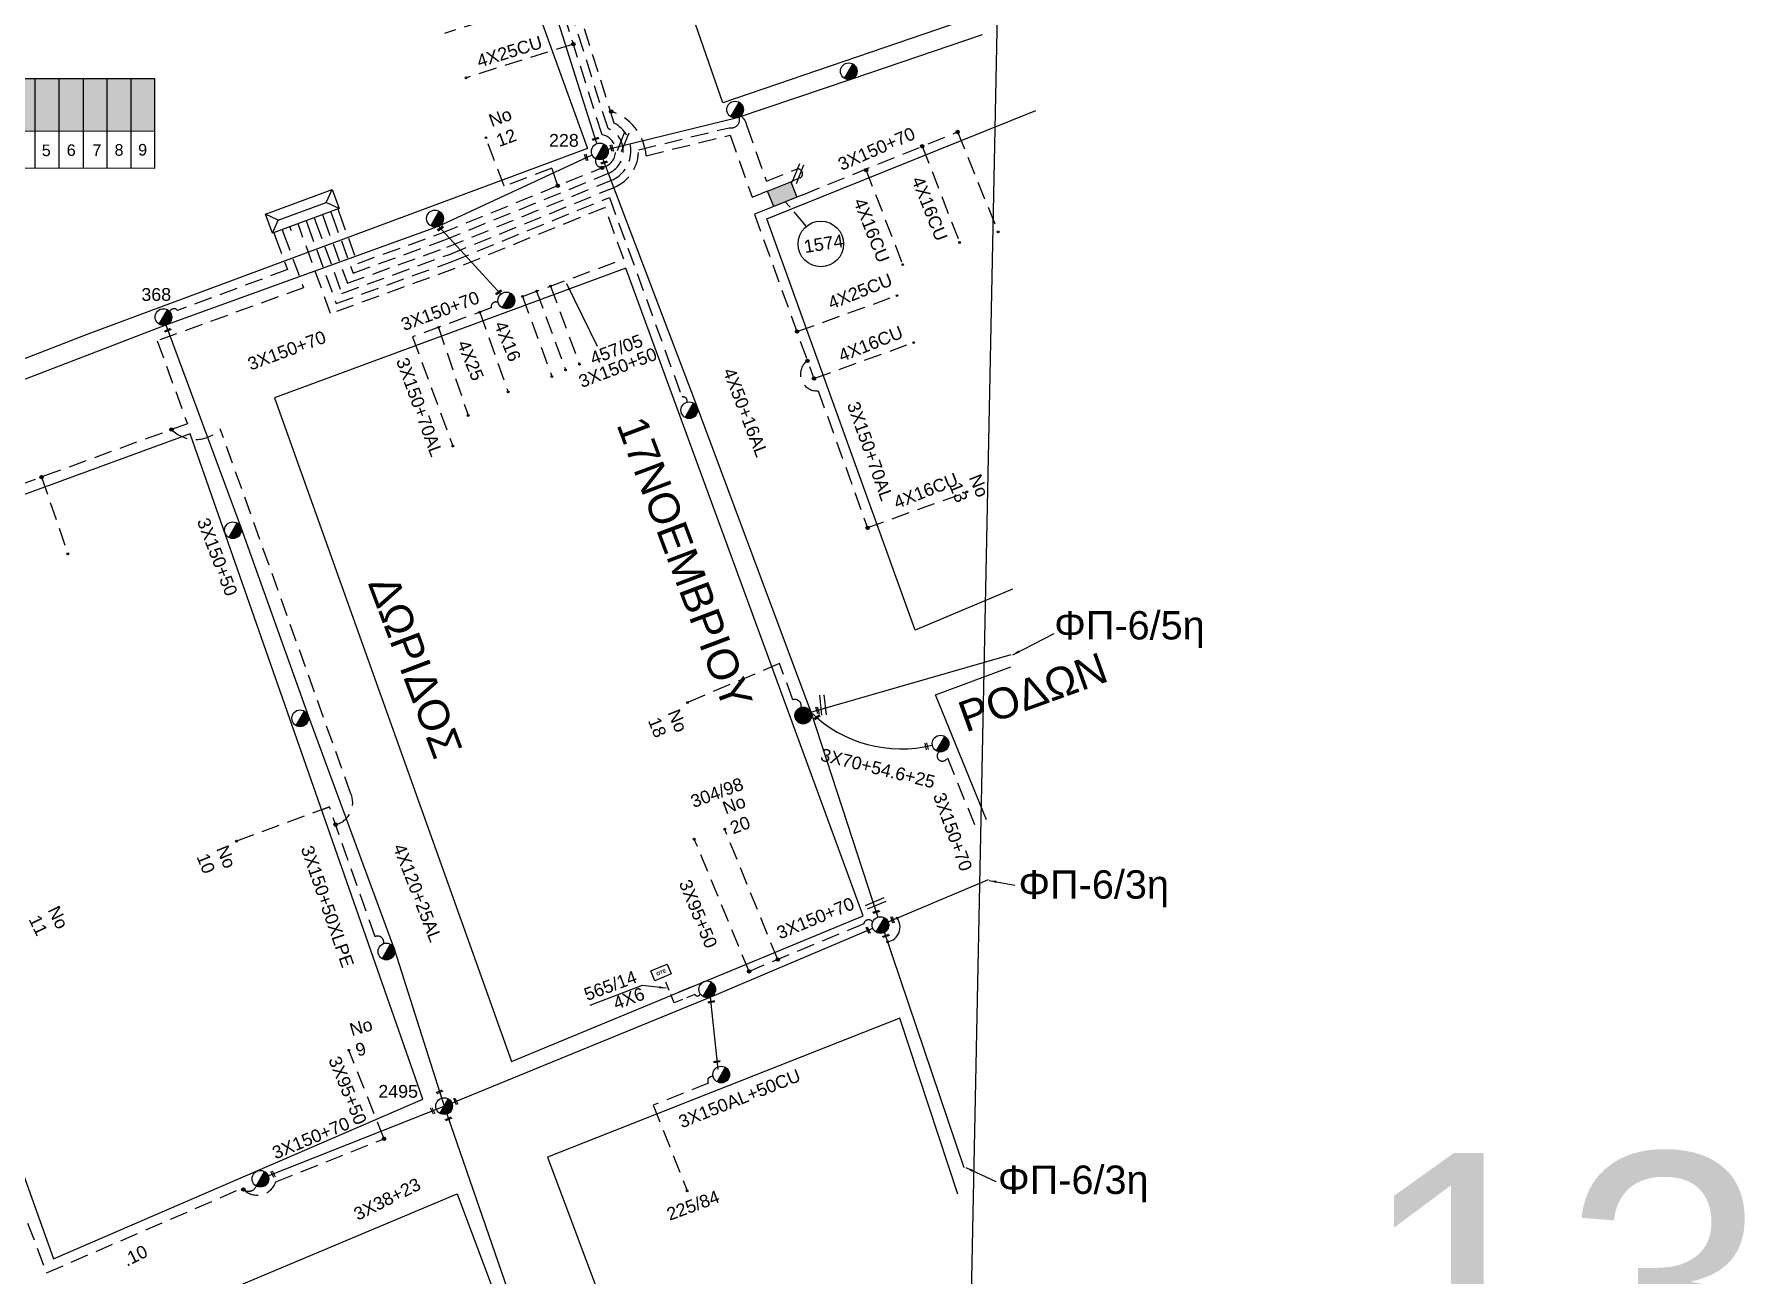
# Model space of a CAD drawing. Header units: millimetres. Extents: x 1421 to 13344, y 800 to 1949.
# Drawn here: x 12706.8 to 12949, y 1415.2 to 1590.1 of the extents above; entities that cross this region are included whole.
import ezdxf

# ---------------------------------------------------------------- set-up
doc = ezdxf.new("R2010")
doc.units = ezdxf.units.MM
doc.linetypes.add('DASHED', pattern=[19.05, 12.7, -6.35])
for name, color, linetype in [('Link Box 4 Διευθύνσεων', 7, 'Continuous'), ('Pillar OTE', 7, 'Continuous'), ('Άγνωστα', 7, 'Continuous'), ('Γυμνά εναέρια ΧΤ (3Φ)   4x16CU', 7, 'Continuous'), ('Γυμνά εναέρια ΧΤ και ΦΟΠ (3Φ)   4x50+16AL', 7, 'Continuous'), ('Εναέρια παροχή ΧΤ 4x16', 7, 'SYN_LINE'), ('Εναέρια παροχή ΧΤ 4x25', 7, 'SYN_LINE'), ('Επιγραφές - Σχήματα', 7, 'Continuous'), ('Καλωδια ΧΤ  3X95+50', 7, 'Continuous'), ('Καλώδια ΧΤ   3x150+50CU', 7, 'DASHED'), ('Καλώδια ΧΤ   3x150+70AL', 7, 'DASHED'), ('Καλώδια ΧΤ   3x150AL+50CU', 7, 'DASHED'), ('Μηχανική τομή', 7, 'Continuous'), ('Στύλος Ξύλινος', 7, 'Continuous'), ('Στύλος Ξύλινος @ 1', 7, 'Continuous'), ('Στύλος ΦΜ', 7, 'Continuous'), ('Στύλος ΦΜ @ 1', 7, 'Continuous'), ('Συνδέσεις', 7, 'Continuous'), ('Συνεστραμμένα ΧΤ   3x70+54.6+25 AL', 7, 'SYN_LINE'), ('Συνεστραμμένα ΧΤ   4x120+25 AL', 7, 'SYN_LINE'), ('Τομή', 7, 'Continuous'), ('Υποσταθμός πόλεως', 7, 'Continuous'), ('Υπόβαθρο ΔΕΗ', 7, 'Continuous'), ('Υπόγεια Καλώδια Δικτύου ΧΤ   .10', 7, 'DASHED'), ('Υπόγεια καλώδια Παροχών ΧΤ   .10', 7, 'DASHED'), ('Υπόγεια καλώδια Παροχών ΧΤ   4x16AL', 7, 'DASHED'), ('Υπόγεια καλώδια Παροχών ΧΤ   4x6', 7, 'DASHED')]:
    doc.layers.add(name, color=color, linetype=linetype)
doc.styles.add('arial', font='ARIAL.TTF')
doc.styles.get("Standard").update_dxf_attribs({"font": 'ARIAL.TTF'})
doc.linetypes.add('SYN_LINE', pattern='A,0.5,-0.0001,["/\\/\\/\\/",Standard,S=0.1,R=0,X=0,Y=-0.05],-0.25', length=0.7501)
doc.dimstyles.new('ISO-25', dxfattribs={"dimtxt": 2.5, "dimasz": 2.5, "dimexe": 1.25, "dimexo": 0.625, "dimtad": 1, "dimtxsty": 'Standard', "dimcen": 2.5, "dimadec": 0, "dimazin": 0, "dimtfac": 1, "dimtmove": 0, "dimatfit": 3, "dimfxl": 1, "dimarcsym": 0})

# ---------------------------------------------------------------- blocks, each defined once
blk = doc.blocks.new('ΥΠΑΡΧΩΝ ΤΣΙΜΕΝΤΕΝΙΟΣ ΣΤΥΛΟΣ')
at = {"layer": 'Στύλος ΦΜ'}
blk.add_hatch(color=7, dxfattribs=at).paths.add_polyline_path([(-1.29, -2.28, 0.574793), (2.62, 0, 0.268822), (1.3, 2.27)])
at = {"layer": 'Στύλος ΦΜ', "color": 7}
blk.add_line((-1.29, -2.28), (1.3, 2.27), dxfattribs=at)
blk.add_circle((0, 0), 2.62, dxfattribs=at)
at = {"layer": 'Στύλος ΦΜ', "flags": 4}
for tag, p in [('ΑΡΙΘΜΟΣ', (-4.68, 8.05)), ('ΤΥΠΟΣ', (-4.91, 3.03))]:
    blk.add_attdef(tag, p, '', height=4, dxfattribs=at)
blk = doc.blocks.new('ΥΠΟΣΤΑΘΜΟΣ ΠΟΛΕΩΣ 9 ΑΝΑΧΩΡΗΣΕΩΝ')
at = {"layer": 'Υποσταθμός πόλεως', "ltscale": 40}
for p, q in [((-9.63, -2.82), (-9.63, -4)), ((-7.12, -2.82), (-7.12, -4)), ((-4.84, -2.82), (-4.84, -4)), ((-2.36, -2.82), (-2.36, -4)), ((0.09, -2.82), (0.09, -4)), ((2.55, -2.82), (2.55, -4)), ((5.02, -2.82), (5.02, -4)), ((7.48, -2.82), (7.48, -4)), ((9.61, -2.82), (9.61, -4))]:
    blk.add_line(p, q, dxfattribs=at)
blk.add_lwpolyline([(-10.02, 2.82), (10.02, 2.82), (10.02, -2.82), (-10.02, -2.82)], close=True, dxfattribs=at)
for points in [[(-7.21, 0), (-10.02, 2.82)], [(-10.02, -2.82), (-7.21, 0)], [(-7.21, 0), (7.21, 0)], [(7.21, 0), (10.02, 2.82)], [(10.02, -2.82), (7.21, 0)]]:
    blk.add_lwpolyline(points, dxfattribs=at)
at = {"layer": 'Υποσταθμός πόλεως', "linetype": 'SYN_LINE', "ltscale": 40, "flags": 1}
for tag, p in [('ΜΕΤΑΣΧΗΜΑΤΙΣΜΟΣ', (10.79, 1.71)), ('ΙΣΧΥΣ', (10.77, -1.08)), ('ΑΡΙΘΜΟΣ', (10.89, -3.8))]:
    blk.add_attdef(tag, p, '', height=1.8, dxfattribs=at)
blk = doc.blocks.new('_ΣΥΝΔΕΣΗ')
at = {"layer": 'Συνδέσεις', "linetype": 'SYN_LINE', "ltscale": 40}
blk.add_hatch(color=256, dxfattribs=at).paths.add_polyline_path([(0.5, -0.01, 1), (-0.5, -0.01, 1)])
at = {"layer": 'Συνδέσεις'}
blk.add_circle((0, -0.01), 0.5, dxfattribs=at)
blk = doc.blocks.new('ΜΗΧΑΝΙΚΗ ΤΟΜΗ')
at = {"layer": 'Μηχανική τομή', "ltscale": 40}
for p, q in [((-1.89, 0.78), (1.89, 0.78)), ((1.89, 0), (-1.89, 0))]:
    blk.add_line(p, q, dxfattribs=at)
blk = doc.blocks.new('LINK BOX 4 ΑΝΑΧΩΡΗΣΕΩΝ')
at = {"layer": 'Link Box 4 Διευθύνσεων', "ltscale": 40}
blk.add_hatch(color=256, dxfattribs=at).paths.add_polyline_path([(-3.54, 0), (-3.54, -4.67), (3.54, -4.67), (3.54, 0)])
for p, q in [((-3.54, 0), (-5.33, 0)), ((5.33, 0), (3.54, 0)), ((-3.54, -4.67), (-5.33, -4.67)), ((5.33, -4.67), (3.54, -4.67))]:
    blk.add_line(p, q, dxfattribs=at)
blk.add_lwpolyline([(-3.54, -4.67), (-3.54, 0), (3.54, 0), (3.54, -4.67)], close=True, dxfattribs=at)
blk = doc.blocks.new('ΥΠΑΡΧΩΝ ΞΥΛΙΝΟΣ ΣΤΥΛΟΣ')
at = {"layer": 'Στύλος Ξύλινος'}
h = blk.add_hatch(color=7, dxfattribs=at)
h.paths.add_polyline_path([(-2.62, 0, 0.270008), (-1.29, -2.28), (1.3, 2.27, 0.576266)])
h.paths.add_polyline_path([(-1.29, -2.28, 0.574793), (2.62, 0, 0.268822), (1.3, 2.27)])
at = {"layer": 'Στύλος Ξύλινος', "color": 7}
blk.add_line((-1.29, -2.28), (1.3, 2.27), dxfattribs=at)
blk.add_circle((0, 0), 2.62, dxfattribs=at)
at = {"layer": 'Στύλος Ξύλινος', "flags": 4}
for tag, p in [('ΑΡΙΘΜΟΣ', (-4.91, 8.6)), ('ΤΥΠΟΣ', (-4.85, 3.39))]:
    blk.add_attdef(tag, p, '', height=4, dxfattribs=at)
blk = doc.blocks.new('ΤΟΜΗ')
at = {"layer": 'Τομή', "ltscale": 40}
for p, q in [((-5.68, 0), (5.68, 0)), ((5.68, -2.33), (-5.68, -2.33))]:
    blk.add_line(p, q, dxfattribs=at)
blk = doc.blocks.new('PILLAR ΟΤΕ')
at = {"layer": 'Pillar OTE', "ltscale": 40}
blk.add_lwpolyline([(-3.31, 2.02), (3.39, 2.02), (3.39, -1.99), (-3.31, -1.99)], close=True, dxfattribs=at)
at = {"layer": 'Pillar OTE', "insert": (-1.81, 0.71), "char_height": 1.3575, "width": 109.961, "attachment_point": 1}
blk.add_mtext('{\\fArial|b1|i0|c161|p34;OTE}', dxfattribs=at)

msp = doc.modelspace()

# ---------------------------------------------------------------- hatches: boundary and pattern name
at = {"layer": 'Καλώδια ΧΤ   3x150+50CU', "linetype": 'DASHED', "ltscale": 0.2}
h = msp.add_hatch(color=5, dxfattribs=at)
h.dxf.hatch_style = 1
h.paths.add_polyline_path([(12706.90181, 1583.89319), (12703.60426, 1583.8934), (12703.60379, 1576.52655), (12706.90135, 1576.52335)])
h = msp.add_hatch(color=151, dxfattribs=at)
h.dxf.hatch_style = 1
h.paths.add_polyline_path([(12710.28781, 1583.89298), (12706.90181, 1583.89319), (12706.90135, 1576.52335), (12710.28735, 1576.52006)])
h = msp.add_hatch(color=6, dxfattribs=at)
h.dxf.hatch_style = 1
h.paths.add_polyline_path([(12713.68445, 1583.89276), (12710.28781, 1583.89298), (12710.28735, 1576.52006), (12713.68399, 1576.51676)])
h = msp.add_hatch(color=1, dxfattribs=at)
h.dxf.hatch_style = 1
h.paths.add_polyline_path([(12717.0215, 1583.89256), (12713.68445, 1583.89276), (12713.68399, 1576.51676), (12717.02104, 1576.51352)])
h = msp.add_hatch(color=2, dxfattribs=at)
h.dxf.hatch_style = 1
h.paths.add_polyline_path([(12720.40988, 1583.89234), (12717.0215, 1583.89256), (12717.02104, 1576.51352), (12720.40942, 1576.51023)])
h = msp.add_hatch(color=173, dxfattribs=at)
h.dxf.hatch_style = 1
h.paths.add_polyline_path([(12723.72998, 1583.89214), (12720.40988, 1583.89234), (12720.40942, 1576.51023), (12723.72952, 1576.50701)])

# ---------------------------------------------------------------- linework, layer by layer
at = {"layer": 'Pillar OTE', "ltscale": 40}
for points in [[(12693.39611, 1571.25375), (12693.3969, 1583.89403), (12723.72998, 1583.89214), (12723.72919, 1571.22438), (12693.39611, 1571.25467)], [(12706.90102, 1571.24119), (12706.90181, 1583.89319)], [(12710.28702, 1571.23781), (12710.28781, 1583.89298)], [(12713.68366, 1571.23441), (12713.68445, 1583.89276)], [(12717.02071, 1571.23108), (12717.0215, 1583.89256)], [(12720.40909, 1571.2277), (12720.40988, 1583.89234)], [(12693.39644, 1576.53647), (12723.72952, 1576.50701)]]:
    msp.add_lwpolyline(points, dxfattribs=at)
at = {"layer": 'Άγνωστα', "color": 151, "linetype": 'DASHED', "ltscale": 0.2}
msp.add_lwpolyline([(12782.8153, 1588.76226), (12767.53512, 1583.98588)], dxfattribs=at)
at = {"layer": 'Άγνωστα', "color": 5, "linetype": 'DASHED', "ltscale": 0.2}
for points in [[(12837.00889, 1576.37066), (12842.71972, 1562.27122)], [(12814.36718, 1548.21786), (12828.45907, 1553.29651)]]:
    msp.add_lwpolyline(points, dxfattribs=at)
at = {"layer": 'Άγνωστα', "color": 173, "linetype": 'DASHED', "ltscale": 0.2}
for points in [[(12775.61521, 1553.17655), (12779.77842, 1541.86699)], [(12777.62397, 1553.916), (12781.68666, 1542.87952)], [(12779.59231, 1554.64058), (12783.65884, 1543.59366)]]:
    msp.add_lwpolyline(points, dxfattribs=at)
at = {"layer": 'Άγνωστα', "color": 62, "linetype": 'DASHED', "ltscale": 0.2}
msp.add_lwpolyline([(12763.76624, 1548.81247), (12767.95398, 1536.40267)], dxfattribs=at)
at = {"layer": 'Άγνωστα', "color": 30, "linetype": 'DASHED', "ltscale": 0.2}
msp.add_lwpolyline([(12707.79696, 1527.69375), (12711.49588, 1516.84439)], dxfattribs=at)
at = {"layer": 'Άγνωστα', "color": 6, "linetype": 'DASHED', "ltscale": 0.2}
msp.add_lwpolyline([(12814.93366, 1495.19421, 0.587848903), (12813.77301, 1496.26586), (12811.90131, 1501.36889), (12798.81035, 1495.84881)], format="xyb", dxfattribs=at)
at = {"layer": 'Άγνωστα', "color": 133, "linetype": 'DASHED', "ltscale": 0.2}
msp.add_lwpolyline([(12811.6403, 1459.63283), (12804.11889, 1478.13652)], dxfattribs=at)
at = {"layer": 'Άγνωστα', "color": 5}
for points in [[(12827.20591, 1464.95549), (12841.34662, 1470.94221)], [(12837.94743, 1430.25965), (12826.70965, 1463.47601)]]:
    msp.add_lwpolyline(points, dxfattribs=at)
at = {"layer": 'Γυμνά εναέρια ΧΤ και ΦΟΠ (3Φ)   4x50+16AL', "color": 151, "linetype": 'Continuous', "ltscale": 0.2}
msp.add_lwpolyline([(12786.12774, 1574.72946), (12776.21517, 1606.09668), (12765.5652, 1635.13264), (12761.14433, 1648.0427)], dxfattribs=at)
at = {"layer": 'Γυμνά εναέρια ΧΤ και ΦΟΠ (3Φ)   4x50+16AL', "color": 1, "linetype": 'Continuous', "ltscale": 0.2}
msp.add_lwpolyline([(12787.66911, 1573.95051), (12805.9775, 1578.4067), (12822.123, 1583.85948), (12840.5143, 1590.14001)], dxfattribs=at)
at = {"layer": 'Γυμνά εναέρια ΧΤ και ΦΟΠ (3Φ)   4x50+16AL', "color": 62, "linetype": 'Continuous', "ltscale": 0.2}
for points in [[(12660.12702, 1524.02751), (12696.81208, 1538.22991), (12725.46181, 1549.19635), (12763.78137, 1563.09913), (12785.46823, 1573.13069)], [(12763.78137, 1563.09913), (12772.55911, 1553.47775)]]:
    msp.add_lwpolyline(points, dxfattribs=at)
at = {"layer": 'Γυμνά εναέρια ΧΤ και ΦΟΠ (3Φ)   4x50+16AL', "color": 6, "linetype": 'Continuous', "ltscale": 0.2}
msp.add_lwpolyline([(12786.9659, 1572.52818), (12800.25803, 1537.54054), (12816.35388, 1494.41572), (12825.77434, 1465.62181)], dxfattribs=at)
at = {"layer": 'Γυμνά εναέρια ΧΤ και ΦΟΠ (3Φ)   4x50+16AL', "color": 133, "linetype": 'Continuous', "ltscale": 0.2}
for points in [[(12816.31602, 1494.51716), (12844.56122, 1502.65531)], [(12739.76497, 1429.09734), (12764.57516, 1438.9515), (12802.12367, 1454.33647), (12825.03676, 1464.03714)], [(12802.12367, 1454.33647), (12803.17195, 1444.11383)]]:
    msp.add_lwpolyline(points, dxfattribs=at)
at = {"layer": 'Καλωδια ΧΤ  3X95+50', "color": 133, "linetype": 'DASHED', "ltscale": 0.2}
for points in [[(12807.59787, 1457.95733), (12799.81872, 1476.72586)], [(12756.10869, 1434.34502), (12751.14915, 1446.83183)]]:
    msp.add_lwpolyline(points, dxfattribs=at)
at = {"layer": 'Καλώδια ΧΤ   3x150+50CU', "color": 5, "linetype": 'DASHED', "ltscale": 0.2}
for points in [[(12747.60973, 1564.17159), (12750.92946, 1555.02157), (12764.93388, 1560.10253), (12788.16889, 1569.55295, 0.629491101), (12788.58285, 1577.61338), (12779.25398, 1607.13354), (12769.79915, 1632.91107, 0.252303622), (12768.36351, 1633.71791), (12763.05634, 1648.18732, 0.601933221), (12761.31414, 1648.86396)], [(12788.05388, 1579.28724, -0.313242265), (12793.06292, 1573.02533), (12804.94254, 1575.93148), (12804.94254, 1575.93148), (12808.0352, 1567.17387), (12809.36065, 1567.7064)]]:
    msp.add_lwpolyline(points, format="xyb", dxfattribs=at)
at = {"layer": 'Καλώδια ΧΤ   3x150+50CU', "color": 2, "linetype": 'DASHED', "ltscale": 0.2}
msp.add_lwpolyline([(12748.76466, 1564.59859), (12751.75205, 1556.45826), (12764.54971, 1561.1014), (12787.75631, 1570.54021, 0.671888055), (12787.70422, 1576.8459), (12778.24104, 1606.78792), (12768.79459, 1632.54261), (12753.66785, 1626.99434)], format="xyb", dxfattribs=at)
at = {"layer": 'Καλώδια ΧΤ   3x150+50CU', "color": 151, "linetype": 'DASHED', "ltscale": 0.2}
msp.add_lwpolyline([(12749.76417, 1564.96813), (12752.38515, 1557.8262), (12764.16554, 1562.10026), (12787.34374, 1571.52747, 0.747984636), (12786.85423, 1575.98152), (12780.73099, 1595.35782), (12764.6514, 1590.2764)], format="xyb", dxfattribs=at)
at = {"layer": 'Καλώδια ΧΤ   3x150+50CU', "color": 1, "linetype": 'DASHED', "ltscale": 0.2}
for points in [[(12746.45268, 1563.74381), (12750.13478, 1553.595), (12765.31805, 1559.10367), (12788.5643, 1568.55855, 0.31238691), (12791.98575, 1573.86439), (12804.77054, 1576.97616, 0.696455), (12806.03568, 1578.82065)], [(12806.4026, 1578.64798, -0.195329143), (12807.28734, 1577.2289), (12810.04074, 1569.43198), (12814.36365, 1571.16879, -0.812724343), (12814.79388, 1569.88929), (12814.30492, 1569.69284)]]:
    msp.add_lwpolyline(points, format="xyb", dxfattribs=at)
at = {"layer": 'Καλώδια ΧΤ   3x150+50CU', "color": 151, "linetype": 'DASHED', "ltscale": 0.2}
msp.add_lwpolyline([(12780.60421, 1568.78632), (12779.77777, 1571.24441), (12773.0215, 1568.73305), (12770.48371, 1575.56044)], dxfattribs=at)
at = {"layer": 'Καλώδια ΧΤ   3x150+50CU', "color": 173, "linetype": 'DASHED', "ltscale": 0.2}
msp.add_lwpolyline([(12775.61521, 1553.17655), (12789.91207, 1558.43943), (12787.272, 1565.72271), (12766.08639, 1557.10594), (12748.55895, 1550.74678), (12744.15208, 1562.89323)], dxfattribs=at)
at = {"layer": 'Καλώδια ΧΤ   3x150+50CU', "color": 6, "linetype": 'DASHED', "ltscale": 0.2}
msp.add_lwpolyline([(12745.29804, 1563.31691), (12749.34252, 1552.16931), (12765.70222, 1558.1048), (12787.88875, 1567.12867), (12798.13319, 1538.97637, -0.588854633), (12798.83645, 1538.25062)], format="xyb", dxfattribs=at)
at = {"layer": 'Καλώδια ΧΤ   3x150+50CU', "color": 62, "linetype": 'DASHED', "ltscale": 0.2}
msp.add_lwpolyline([(12740.74255, 1561.63266), (12742.47203, 1556.95485), (12726.96367, 1551.19027, 0.579443959), (12725.86868, 1551.03045)], format="xyb", dxfattribs=at)
at = {"layer": 'Καλώδια ΧΤ   3x150+50CU', "color": 30, "linetype": 'DASHED', "ltscale": 0.2}
for points in [[(12749.27943, 1478.66204, 0.459109037), (12751.42508, 1482.99521), (12733.0065, 1534.48267, -0.420048892), (12726.11934, 1534.39239)], [(12756.02457, 1461.86852, 0.659059401), (12754.84061, 1462.83742), (12748.39486, 1481.17912), (12735.26994, 1476.3319)]]:
    msp.add_lwpolyline(points, format="xyb", dxfattribs=at)
msp.add_lwpolyline([(12747.28793, 1480.77032), (12748.39486, 1481.17912)], dxfattribs=at)
at = {"layer": 'Καλώδια ΧΤ   3x150+50CU', "color": 133, "linetype": 'DASHED', "ltscale": 0.2}
for points in [[(12825.02525, 1464.92728, 0.675578425), (12823.76418, 1464.65792), (12807.59787, 1457.95733)], [(12802.53765, 1443.08183, 0.754077405), (12801.87613, 1442.17249), (12794.07628, 1439.09471), (12798.85302, 1426.98925)]]:
    msp.add_lwpolyline(points, format="xyb", dxfattribs=at)
at = {"layer": 'Καλώδια ΧΤ   3x150+50CU', "linetype": 'DASHED', "ltscale": 0.2}
msp.add_lwpolyline([(12799.5095, 1455.79229), (12797.66191, 1455.0265)], dxfattribs=at)
at = {"layer": 'Καλώδια ΧΤ   3x150+50CU', "color": 151, "linetype": 'DASHED', "ltscale": 0.2}
msp.add_arc((12786.82473, 1572.29679), 0.92021, 160.7170213, 282.8539123, dxfattribs=at)
at = {"layer": 'Καλώδια ΧΤ   3x150+70AL', "color": 5, "linetype": 'DASHED', "ltscale": 0.2}
for points in [[(12815.17505, 1567.52709), (12837.00889, 1576.37066)], [(12810.23078, 1565.54064), (12808.35738, 1564.78797), (12816.71786, 1541.58989)]]:
    msp.add_lwpolyline(points, dxfattribs=at)
at = {"layer": 'Καλώδια ΧΤ   3x150+70AL', "color": 30, "linetype": 'DASHED', "ltscale": 0.2}
msp.add_lwpolyline([(12741.91784, 1562.06719), (12744.75414, 1554.39571), (12724.11567, 1546.90784), (12728.3593, 1535.21132), (12696.75169, 1523.65562)], dxfattribs=at)
at = {"layer": 'Καλώδια ΧΤ   3x150+70AL', "color": 62, "linetype": 'DASHED', "ltscale": 0.2}
msp.add_lwpolyline([(12772.21364, 1552.30895, 0.645567443), (12771.2243, 1551.55934), (12760.12588, 1547.4717), (12765.79018, 1532.09248)], format="xyb", dxfattribs=at)
at = {"layer": 'Καλώδια ΧΤ   3x150+70AL', "color": 5, "linetype": 'DASHED', "ltscale": 0.2}
msp.add_lwpolyline([(12815.76762, 1544.04904, 0.750948356), (12817.34378, 1539.85314), (12824.30522, 1520.53701)], format="xyb", dxfattribs=at)
at = {"layer": 'Καλώδια ΧΤ   3x150+70AL', "color": 6, "linetype": 'DASHED', "ltscale": 0.2}
msp.add_lwpolyline([(12834.36951, 1488.93373, 1.257087515), (12835.56053, 1488.07519), (12839.62664, 1478.08127)], format="xyb", dxfattribs=at)
at = {"layer": 'Καλώδια ΧΤ   3x150+70AL', "color": 133, "linetype": 'DASHED', "ltscale": 0.2}
msp.add_lwpolyline([(12736.1047, 1427.37214, 0.58226215), (12740.84297, 1428.28175), (12756.10869, 1434.34502)], format="xyb", dxfattribs=at)
at = {"layer": 'Συνεστραμμένα ΧΤ   3x70+54.6+25 AL', "color": 6, "linetype": 'SYN_LINE', "ltscale": 15}
msp.add_arc((12829.03765, 1507.59577), 18.24527, 225.7926897, 283.9599028, dxfattribs=at)
at = {"layer": 'Συνεστραμμένα ΧΤ   4x120+25 AL', "color": 30, "linetype": 'SYN_LINE', "ltscale": 20}
msp.add_lwpolyline([(12725.3218, 1549.14276), (12735.93126, 1520.46545), (12745.42252, 1493.93348), (12757.58614, 1460.99782), (12764.57516, 1438.9515), (12776.22134, 1405.17002)], dxfattribs=at)
at = {"layer": 'Υπόβαθρο ΔΕΗ'}
for points in [[(10840.03143, 862.30832), (12828.1383, 877.43934), (12848.3754, 1876.73506)], [(12641.11348, 1610.70761), (12694.43607, 1623.29308), (12758.17061, 1647.64132), (12784.79077, 1574.04706), (12714.31847, 1547.852), (12670.10894, 1530.67775), (12641.11348, 1610.70761)], [(12839.96746, 1592.80083), (12803.88113, 1580.47755), (12797.284, 1599.45672), (12838.59055, 1611.09115)], [(12844.74831, 1511.89377), (12831.0258, 1506.09053), (12810.10563, 1564.13839), (12848.05677, 1579.4115)], [(12812.70292, 1566.53387), (12813.36543, 1565.74594)], [(12813.88879, 1565.1235), (12815.64683, 1563.03264)], [(12774.0799, 1445.25226), (12823.69816, 1465.81798), (12790.20276, 1557.14049), (12740.64271, 1538.88711), (12774.0799, 1445.25226)], [(12709.48264, 1417.39784), (12761.5859, 1439.92184), (12728.7376, 1533.76758), (12674.89525, 1514.08289), (12709.48264, 1417.39784)], [(12841.07832, 1479.31941), (12833.89834, 1496.96679), (12844.52589, 1500.91077)], [(12792.50851, 1455.95349), (12785.15162, 1453.14915)], [(12837.04728, 1426.54625), (12828.86489, 1451.35285), (12779.15131, 1431.73616), (12833.94944, 1285.45218)], [(12712.95678, 1404.12415), (12766.43045, 1426.57468), (12823.7957, 1273.49216), (12767.23705, 1251.2127), (12712.95678, 1404.12415)]]:
    msp.add_lwpolyline(points, dxfattribs=at)
msp.add_circle((12817.71423, 1560.57388), 3.21242, dxfattribs=at)
msp.add_arc((12826.78084, 1464.21021), 2.11348, 280.4565925, 37.2059008, dxfattribs=at)
at = {"layer": 'Υπόγεια Καλώδια Δικτύου ΧΤ   .10', "color": 133, "linetype": 'DASHED', "ltscale": 0.2}
msp.add_lwpolyline([(12695.90644, 1418.69649), (12705.82264, 1422.46258), (12708.49161, 1415.43513), (12736.1047, 1427.37214, 0.587352103), (12738.07399, 1427.67899)], format="xyb", dxfattribs=at)
at = {"layer": 'Υπόγεια καλώδια Παροχών ΧΤ   4x16AL', "color": 5, "linetype": 'DASHED', "ltscale": 0.2}
for points in [[(12832.0272, 1574.35288), (12837.23256, 1560.91933)], [(12824.05265, 1571.10109), (12829.25801, 1557.66754)], [(12816.71786, 1541.58989), (12830.80975, 1546.66854)], [(12824.21094, 1520.51824), (12838.30283, 1525.59689)]]:
    msp.add_lwpolyline(points, dxfattribs=at)
at = {"layer": 'Υπόγεια καλώδια Παροχών ΧΤ   4x16AL', "color": 62, "linetype": 'DASHED', "ltscale": 0.2}
msp.add_lwpolyline([(12769.59523, 1550.95934), (12773.59111, 1539.70411)], dxfattribs=at)
at = {"layer": 'Υπόγεια καλώδια Παροχών ΧΤ   4x6', "color": 133, "linetype": 'DASHED', "ltscale": 0.1}
msp.add_lwpolyline([(12800.70843, 1454.78319, -0.679691609), (12799.95447, 1454.71872), (12797.04433, 1453.51252), (12795.53487, 1457.15435)], format="xyb", dxfattribs=at)

# ---------------------------------------------------------------- block references
at = {"layer": 'Link Box 4 Διευθύνσεων', "xscale": 0.4999999999999997, "yscale": 0.4999999999999997, "zscale": 0.4999999999999997, "rotation": 21.88864413461132}
msp.add_blockref('LINK BOX 4 ΑΝΑΧΩΡΗΣΕΩΝ', (12811.83279, 1568.69962), dxfattribs=at)
at = {"layer": 'Pillar OTE', "xscale": 0.375, "yscale": 0.375, "zscale": 0.375, "rotation": 22.51297032539478}
msp.add_blockref('PILLAR ΟΤΕ', (12795.15516, 1457.80359), dxfattribs=at)
at = {"layer": 'Μηχανική τομή'}
for p, xscale, yscale, zscale, rotation in [((12785.96777, 1575.2936), 0.2499999999999999, 0.2499999999999999, 0.2499999999999999, 17.52008506879839), ((12788.14648, 1574.07732), 0.2500000000002005, 0.2500000000002005, 0.2500000000002005, 286.4757143628348), ((12784.52399, 1572.75969), 0.2500000000002005, 0.2500000000002005, 0.2500000000002005, 286.4757143628348), ((12787.18259, 1571.9578), 0.2499999999999999, 0.2499999999999999, 0.2499999999999999, 17.52008506879839), ((12764.10656, 1562.67649), 0.2499999999999681, 0.2499999999999681, 0.2499999999999681, 36.11407878704492), ((12772.32348, 1553.66369), 0.2499999999999681, 0.2499999999999681, 0.2499999999999681, 36.11407878704492), ((12725.62727, 1548.31149), 0.2499999999999681, 0.2499999999999681, 0.2499999999999681, 24.52614692496657), ((12817.341, 1494.8154), 0.249999999999919, 0.249999999999919, 0.249999999999919, 104.9545665943018), ((12817.2598, 1493.74052), 0.2499999999999681, 0.2499999999999681, 0.2499999999999681, 36.11407878704492), ((12832.72627, 1489.72725), 0.2499999999999681, 0.2499999999999681, 0.2499999999999681, 102.9013873826597), ((12825.56851, 1466.25094), 0.2499999999999999, 0.2499999999999999, 0.2499999999999999, 17.52008506879839), ((12827.91421, 1465.25536), 0.2499999999999191, 0.2499999999999191, 0.2499999999999191, 109.2321114311142), ((12824.46425, 1463.79476), 0.249999999999919, 0.249999999999919, 0.249999999999919, 115.2861437891103), ((12826.9297, 1462.85814), 0.2499999999999999, 0.2499999999999999, 0.2499999999999999, 17.5200850687984), ((12802.28782, 1453.56017), 0.2499999999999681, 0.2499999999999681, 0.2499999999999681, 10.20225403378958), ((12803.06843, 1445.12336), 0.2499999999999681, 0.2499999999999681, 0.2499999999999681, 9.083770020764893), ((12763.96276, 1440.88329), 0.2499999999999681, 0.2499999999999681, 0.2499999999999681, 24.52614692496657), ((12766.31026, 1439.66244), 0.249999999999919, 0.249999999999919, 0.249999999999919, 115.2861437891103), ((12763.04132, 1438.34229), 0.249999999999919, 0.249999999999919, 0.249999999999919, 115.2861437891103), ((12765.23063, 1437.05021), 0.2499999999999681, 0.2499999999999681, 0.2499999999999681, 24.52614692496657), ((12740.51869, 1429.39671), 0.249999999999919, 0.249999999999919, 0.249999999999919, 115.2861437891103)]:
    msp.add_blockref('ΜΗΧΑΝΙΚΗ ΤΟΜΗ', p, dxfattribs=dict(at, xscale=xscale, yscale=yscale, zscale=zscale, rotation=rotation))
at = {"layer": 'Στύλος Ξύλινος @ 1', "ltscale": 40, "xscale": 0.4499999999998181, "yscale": 0.4499999999998181, "zscale": 0.4499999999998181}
msp.add_blockref('ΥΠΑΡΧΩΝ ΞΥΛΙΝΟΣ ΣΤΥΛΟΣ', (12815.2327, 1494.05504), dxfattribs=at)
at = {"layer": 'Στύλος ΦΜ @ 1', "ltscale": 40, "xscale": 0.4499999999998181, "yscale": 0.4499999999998181, "zscale": 0.4499999999998181}
for p in [(12821.6488, 1584.93757), (12805.62134, 1579.52933), (12763.28515, 1564.16726), (12773.35289, 1552.60767), (12799.15874, 1537.1178), (12734.78497, 1520.19496), (12744.27678, 1493.6607), (12834.59997, 1490.08873), (12826.12133, 1464.49632), (12756.43193, 1460.76344), (12801.69136, 1455.43203), (12803.67101, 1443.40219), (12738.65502, 1428.70346)]:
    msp.add_blockref('ΥΠΑΡΧΩΝ ΤΣΙΜΕΝΤΕΝΙΟΣ ΣΤΥΛΟΣ', p, dxfattribs=at)
at = {"layer": 'Στύλος ΦΜ @ 1', "ltscale": 40}
ref = msp.add_blockref('ΥΠΑΡΧΩΝ ΤΣΙΜΕΝΤΕΝΙΟΣ ΣΤΥΛΟΣ', (12786.53718, 1573.62515), dxfattribs=dict(at, xscale=0.4499999999998181, yscale=0.4499999999998181, zscale=0.4499999999998181))
ref.add_attrib('ΤΥΠΟΣ', '228', (12779.37045, 1574.28808), dxfattribs={"layer": 'Στύλος ΦΜ', "height": 1.8, "flags": 4})
ref = msp.add_blockref('ΥΠΑΡΧΩΝ ΤΣΙΜΕΝΤΕΝΙΟΣ ΣΤΥΛΟΣ', (12724.97163, 1550.26727), dxfattribs=dict(at, xscale=0.4499999999998181, yscale=0.4499999999998181, zscale=0.4499999999998181))
ref.add_attrib('ΤΥΠΟΣ', '368', (12721.86862, 1552.54847), dxfattribs={"layer": 'Στύλος ΦΜ', "height": 1.8, "flags": 4})
ref = msp.add_blockref('ΥΠΑΡΧΩΝ ΤΣΙΜΕΝΤΕΝΙΟΣ ΣΤΥΛΟΣ', (12764.5729, 1438.95279), dxfattribs=dict(at, xscale=0.4499999999998181, yscale=0.4499999999998181, zscale=0.4499999999998181))
ref.add_attrib('ΤΥΠΟΣ', '2495', (12755.29306, 1440.13563), dxfattribs={"layer": 'Στύλος ΦΜ', "height": 1.8, "flags": 4})
at = {"layer": 'Συνδέσεις'}
for p, xscale, yscale, zscale in [((12782.8153, 1588.76226), 0.4777242751394019, 0.4777242751394019, 0.4777242751394019), ((12767.65954, 1584.00733), 0.25, 0.25, 0.25), ((12788.13433, 1579.2628), 0.4777242751394019, 0.4777242751394019, 0.4777242751394019), ((12770.48371, 1575.56044), 0.25, 0.25, 0.25), ((12832.0272, 1574.35288), 0.4777242751394019, 0.4777242751394019, 0.4777242751394019), ((12837.00889, 1576.37066), 0.4777242751394019, 0.4777242751394019, 0.4777242751394019), ((12786.84914, 1571.3263), 0.4777242751394019, 0.4777242751394019, 0.4777242751394019), ((12824.08876, 1571.0079), 0.4777242751394019, 0.4777242751394019, 0.4777242751394019), ((12780.60421, 1568.78632), 0.4777242751394019, 0.4777242751394019, 0.4777242751394019), ((12837.28705, 1560.77871), 0.25, 0.25, 0.25), ((12842.71972, 1562.27122), 0.25, 0.25, 0.25), ((12829.25801, 1557.66754), 0.25, 0.25, 0.25), ((12775.61697, 1553.17603), 0.25, 0.25, 0.25), ((12777.62573, 1553.91548), 0.25, 0.25, 0.25), ((12779.59231, 1554.64058), 0.25, 0.25, 0.25), ((12828.45907, 1553.29651), 0.25, 0.25, 0.25), ((12769.59523, 1550.95934), 0.25, 0.25, 0.25), ((12763.76624, 1548.81247), 0.25, 0.25, 0.25), ((12814.36718, 1548.21786), 0.4777242751394019, 0.4777242751394019, 0.4777242751394019), ((12830.80975, 1546.66854), 0.25, 0.25, 0.25), ((12783.65884, 1543.59366), 0.25, 0.25, 0.25), ((12815.81922, 1544.08468), 0.4777242751394019, 0.4777242751394019, 0.4777242751394019), ((12779.77842, 1541.86699), 0.25, 0.25, 0.25), ((12781.70657, 1542.79709), 0.25, 0.25, 0.25), ((12816.7515, 1541.60201), 0.4777242751394019, 0.4777242751394019, 0.4777242751394019), ((12773.59111, 1539.70411), 0.25, 0.25, 0.25), ((12767.96059, 1536.38308), 0.25, 0.25, 0.25), ((12726.11934, 1534.39239), 0.4777242751394019, 0.4777242751394019, 0.4777242751394019), ((12765.79868, 1532.06938), 0.25, 0.25, 0.25), ((12707.79696, 1527.69375), 0.4777242751394019, 0.4777242751394019, 0.4777242751394019), ((12838.30283, 1525.59689), 0.25, 0.25, 0.25), ((12824.30522, 1520.53701), 0.4777242751394019, 0.4777242751394019, 0.4777242751394019), ((12711.48982, 1516.86218), 0.25, 0.25, 0.25), ((12798.89392, 1495.88405), 0.25, 0.25, 0.25), ((12749.27943, 1478.66204), 0.4777242751394019, 0.4777242751394019, 0.4777242751394019), ((12804.16116, 1478.02149), 0.25, 0.25, 0.25), ((12735.26994, 1476.3319), 0.25, 0.25, 0.25), ((12799.86099, 1476.61083), 0.25, 0.25, 0.25), ((12828.46416, 1465.48819), 0.25, 0.25, 0.25), ((12827.16442, 1462.13184), 0.25, 0.25, 0.25), ((12811.6403, 1459.63283), 0.4777242751394019, 0.4777242751394019, 0.4777242751394019), ((12807.59787, 1457.95733), 0.4777242751394019, 0.4777242751394019, 0.4777242751394019), ((12751.14915, 1446.83183), 0.25, 0.25, 0.25), ((12756.10869, 1434.34502), 0.4777242751394019, 0.4777242751394019, 0.4777242751394019), ((12736.25293, 1427.21152), 0.4777242751394019, 0.4777242751394019, 0.4777242751394019), ((12798.85302, 1426.98925), 0.25, 0.25, 0.25)]:
    msp.add_blockref('_ΣΥΝΔΕΣΗ', p, dxfattribs=dict(at, xscale=xscale, yscale=yscale, zscale=zscale))
at = {"layer": 'Τομή'}
for p, xscale, yscale, zscale, rotation in [((12790.0855, 1574.87345), 0.2499999999998873, 0.2499999999998873, 0.2499999999998873, 248.1909067709115), ((12814.74979, 1570.37184), 0.2499999999998873, 0.2499999999998873, 0.2499999999998873, 248.1909067709115), ((12818.29149, 1495.57327), 0.2499999999998873, 0.2499999999998873, 0.2499999999998873, 276.2139894029788), ((12825.34214, 1467.82126), 0.2499999999999535, 0.2499999999999535, 0.2499999999999535, 22.92285824507862)]:
    msp.add_blockref('ΤΟΜΗ', p, dxfattribs=dict(at, xscale=xscale, yscale=yscale, zscale=zscale, rotation=rotation))
at = {"layer": 'Υποσταθμός πόλεως', "xscale": 0.4999999999999998, "yscale": 0.4999999999999998, "zscale": 0.4999999999999998, "rotation": 20.29033779149251}
msp.add_blockref('ΥΠΟΣΤΑΘΜΟΣ ΠΟΛΕΩΣ 9 ΑΝΑΧΩΡΗΣΕΩΝ', (12744.56319, 1565.17861), dxfattribs=at)

# ---------------------------------------------------------------- texts
at = {"ltscale": 30, "char_height": 1.63441, "width": 11.2572904, "attachment_point": 1}
for s, insert in [('5', (12707.81834, 1574.60043)), ('6', (12711.33847, 1574.62749)), ('7', (12714.96692, 1574.62749)), ('8', (12718.08087, 1574.65455)), ('9', (12721.41146, 1574.68161))]:
    msp.add_mtext(s, dxfattribs=dict(at, insert=insert))
at = {"ltscale": 40, "char_height": 4, "width": 67.4273804, "attachment_point": 1, "style": 'arial'}
for s, insert, rotation in [('{\\H1.083x;17NOEMBPIOY}', (12792.90428, 1536.64917), 290.6293288), ('{\\H1.083x;ΔΩPIΔOΣ}', (12757.84314, 1514.24511), 290.6293288), ('{\\H1.083x;ΡΟΔΩΝ}', (12836.68252, 1495.70208), 19.8263627)]:
    msp.add_mtext(s, dxfattribs=dict(at, insert=insert, rotation=rotation))
at = {"ltscale": 40, "insert": (12893.55791, 1432.32423), "char_height": 37.162172, "width": 427.7952412, "attachment_point": 1, "style": 'arial'}
msp.add_mtext('13', dxfattribs=at)
at = {"layer": 'Άγνωστα', "color": 7, "char_height": 1.8, "attachment_point": 1}
for s, gutter_width, insert, rotation in [('4X25CU', 12.5, (12768.99744, 1587.15153), 17.3402151), ('3X150+70', 12.5, (12819.91741, 1572.5246), 23.4957663), ('1574', 12.5, (12815.19803, 1561.06456), 9.0165632), ('4X25CU', 12.5, (12818.50485, 1552.97771), 21.7073767), ('3X150+70', 12.5, (12758.29323, 1549.97067), 20.3832571), ('3X150+70', 12.5, (12736.65652, 1544.38982), 20.3832571), ('3X150+50', 12.5, (12783.35528, 1541.93207), 20.753901), ('457/05', 12.5, (12784.96024, 1545.18878), 20.753901), ('3X150+50', 12.5, (12731.35927, 1522.13931), 291.0521124), ('304/98', 1.73929, (12799.14148, 1482.68314), 20.3832571), ('3X150+50XLPE', 12.5, (12746.03907, 1475.89814), 289.0741299), ('3X95+50', 12.5, (12799.32458, 1471.10304), 292.3773855), ('3X150+70', 12.5, (12811.27227, 1464.12156), 22.2772769), ('565/14', 12.5, (12784.10694, 1455.45827), 20.3832571), ('4Χ6', 12.5, (12788.21806, 1454.21094), 20.3832571), ('3X95+50', 12.5, (12749.87617, 1446.19285), 292.3773855), ('3X150+70', 12.5, (12740.10659, 1433.07785), 22.5169193), ('3X38+23', 12.5, (12751.59949, 1424.37576), 26.6279846), ('225/84', 12.5, (12795.76485, 1424.45565), 20.3832571)]:
    msp.add_mtext_dynamic_manual_height_columns(s, width=1.8, gutter_width=gutter_width, heights=[0.04535], dxfattribs=dict(at, insert=insert, rotation=rotation))
at = {"layer": 'Άγνωστα', "color": 7}
note = msp.add_mtext_dynamic_manual_height_columns('No ', width=1.8, gutter_width=1.95035, heights=[0.04535, 0], dxfattribs=dict(at, insert=(12767.14968, 1577.42552), char_height=1.8, attachment_point=1, rotation=20.3832571))
for column, words in zip(note.columns.linked_columns, ['12']):
    column.text = words
note = msp.add_mtext_dynamic_manual_height_columns('No ', width=1.8, gutter_width=1.57908, heights=[0.04535, 0], dxfattribs=dict(at, insert=(12838.97379, 1531.43904), char_height=1.8, attachment_point=1, rotation=292.0940977))
for column, words in zip(note.columns.linked_columns, ['13']):
    column.text = words
note = msp.add_mtext_dynamic_manual_height_columns('No ', width=1.8, gutter_width=1.94033, heights=[0.04535, 0], dxfattribs=dict(at, insert=(12796.33609, 1498.61462), char_height=1.8, attachment_point=1, rotation=292.0698273))
for column, words in zip(note.columns.linked_columns, ['18']):
    column.text = words
note = msp.add_mtext_dynamic_manual_height_columns('No ', width=1.8, gutter_width=1.73929, heights=[0.04535, 0], dxfattribs=dict(at, insert=(12800.33618, 1480.54648), char_height=1.8, attachment_point=1, rotation=20.3832571))
for column, words in zip(note.columns.linked_columns, ['20']):
    column.text = words
note = msp.add_mtext_dynamic_manual_height_columns('No ', width=1.8, gutter_width=1.57908, heights=[0.04535, 0], dxfattribs=dict(at, insert=(12732.7953, 1479.08601), char_height=1.8, attachment_point=1, rotation=292.0940977))
for column, words in zip(note.columns.linked_columns, ['10']):
    column.text = words
note = msp.add_mtext_dynamic_manual_height_columns('No ', width=1.8, gutter_width=2.08432, heights=[0.04535, 0], dxfattribs=dict(at, insert=(12708.54726, 1470.91441), char_height=1.8, attachment_point=1, rotation=295.7738943))
for column, words in zip(note.columns.linked_columns, ['11']):
    column.text = words
note = msp.add_mtext_dynamic_manual_height_columns('No ', width=1.8, gutter_width=1.71483, heights=[0.04535, 0], dxfattribs=dict(at, insert=(12747.6793, 1449.56318), char_height=1.8, attachment_point=1, rotation=16.1261665))
for column, words in zip(note.columns.linked_columns, ['9']):
    column.text = words
at = {"layer": 'Γυμνά εναέρια ΧΤ (3Φ)   4x16CU', "color": 7, "char_height": 1.8, "attachment_point": 1}
for insert, rotation in [((12832.14777, 1570.30905), 291.73047), ((12823.9571, 1567.25245), 291.73047), ((12819.99477, 1545.57881), 21.7073767), ((12827.77365, 1524.84681), 21.7073767)]:
    msp.add_mtext_dynamic_manual_height_columns('4X16CU', width=1.8, gutter_width=12.5, heights=[0.04535], dxfattribs=dict(at, insert=insert, rotation=rotation))
at = {"layer": 'Γυμνά εναέρια ΧΤ και ΦΟΠ (3Φ)   4x50+16AL', "color": 7, "insert": (12805.53421, 1543.29045), "char_height": 1.8, "attachment_point": 1, "rotation": 291.3321964}
msp.add_mtext_dynamic_manual_height_columns('4X50+16AL', width=1.8, gutter_width=12.5, heights=[0.04535], dxfattribs=at)
at = {"layer": 'Εναέρια παροχή ΧΤ 4x16', "color": 7, "insert": (12773.26719, 1549.91435), "char_height": 1.8, "attachment_point": 1, "rotation": 292.0698273}
msp.add_mtext_dynamic_manual_height_columns('4X16', width=1.8, gutter_width=12.5, heights=[0.04535], dxfattribs=at)
at = {"layer": 'Εναέρια παροχή ΧΤ 4x25', "color": 7, "insert": (12768.05071, 1547.21617), "char_height": 1.8, "attachment_point": 1, "rotation": 292.0698273}
msp.add_mtext_dynamic_manual_height_columns('4X25', width=1.8, gutter_width=12.5, heights=[0.04535], dxfattribs=at)
at = {"layer": 'Επιγραφές - Σχήματα', "ltscale": 0.2, "char_height": 4, "width": 19.6718533, "attachment_point": 1}
for s, insert in [('ΦΠ-6/5η', (12850.63344, 1508.78202)), ('ΦΠ-6/3η', (12845.59281, 1472.22143)), ('ΦΠ-6/3η', (12842.71401, 1430.56815))]:
    msp.add_mtext(s, dxfattribs=dict(at, insert=insert))
at = {"layer": 'Καλώδια ΧΤ   3x150+70AL', "color": 7, "char_height": 1.8, "attachment_point": 1}
for s, insert, rotation in [('3X150+70AL', (12759.46355, 1544.73906), 289.9757143), ('3X70+54.6+25', (12817.97217, 1489.46936), 346.1256949), ('3X150+70', (12835.20164, 1483.37698), 289.9757143)]:
    msp.add_mtext_dynamic_manual_height_columns(s, width=1.8, gutter_width=12.5, heights=[0.04535], dxfattribs=dict(at, insert=insert, rotation=rotation))
at = {"layer": 'Καλώδια ΧΤ   3x150+70AL', "color": 7, "ltscale": 0.2, "insert": (12823.07133, 1538.53136), "char_height": 1.8, "attachment_point": 1, "rotation": 289.5333978}
msp.add_mtext_dynamic_manual_height_columns('3X150+70AL', width=1.8, gutter_width=12.5, heights=[0.04535], dxfattribs=at)
at = {"layer": 'Καλώδια ΧΤ   3x150AL+50CU', "color": 7, "insert": (12797.43308, 1437.47755), "char_height": 1.8, "attachment_point": 1, "rotation": 21.7683923}
msp.add_mtext_dynamic_manual_height_columns('3X150AL+50CU', width=1.8, gutter_width=12.5, heights=[0.04535], dxfattribs=at)
at = {"layer": 'Συνεστραμμένα ΧΤ   4x120+25 AL', "color": 7, "insert": (12759.00927, 1476.1735), "char_height": 1.8, "attachment_point": 1, "rotation": 291.3321964}
msp.add_mtext_dynamic_manual_height_columns('4X120+25AL', width=1.8, gutter_width=12.5, heights=[0.04535], dxfattribs=at)
at = {"layer": 'Υπόγεια καλώδια Παροχών ΧΤ   .10', "color": 7, "insert": (12719.02556, 1417.89194), "char_height": 1.8, "attachment_point": 1, "rotation": 26.6279846}
msp.add_mtext_dynamic_manual_height_columns('.10', width=1.8, gutter_width=12.5, heights=[0.04535], dxfattribs=at)

# ---------------------------------------------------------------- leaders
at = {"layer": 'Επιγραφές - Σχήματα', "ltscale": 40}
for points in [[(12781.83337, 1555.0095), (12786.1422, 1546.1629)], [(12844.78419, 1502.63629), (12850.62245, 1505.60728)], [(12841.47443, 1470.77391), (12845.08582, 1470.11166)], [(12795.90999, 1455.60991), (12792.50851, 1455.95349)], [(12838.17064, 1430.27859), (12842.38657, 1428.32983)]]:
    msp.add_leader(points, dimstyle='ISO-25', override={"dimasz": 1, "dimtad": 0}, dxfattribs=at)

doc.saveas('drawing.dxf')
